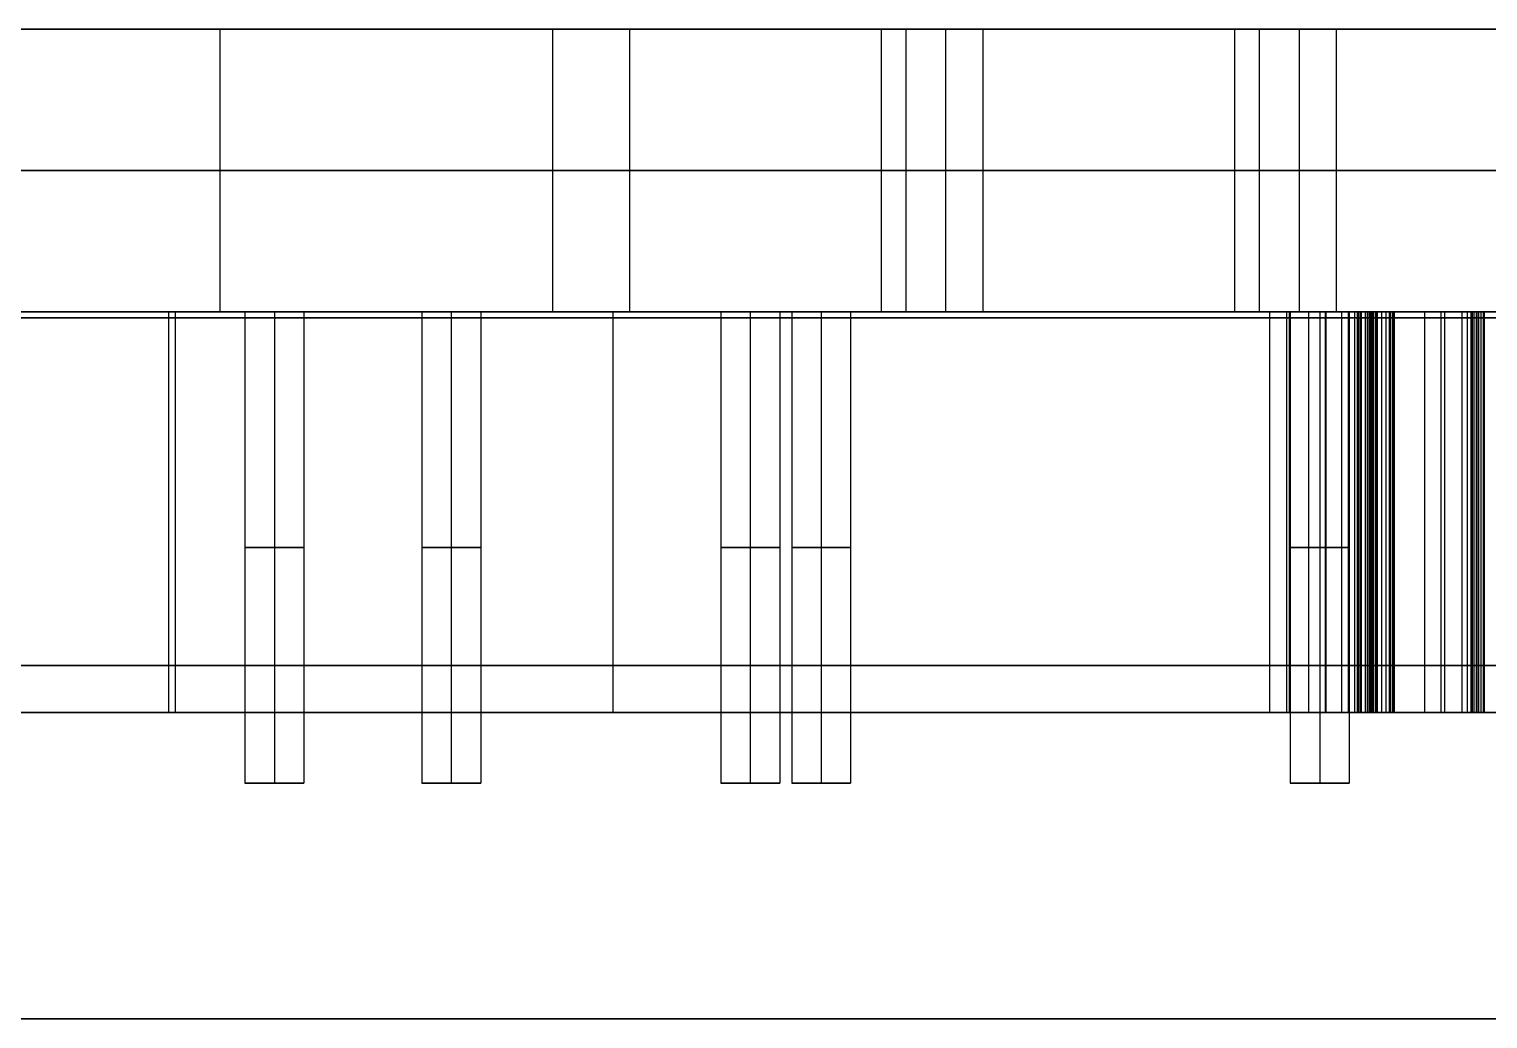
# Model space of a CAD drawing. Header units: millimetres. Extents: x -20 to 2415, y -30 to 12.
# Drawn here: x 2286.9 to 2348.8, y -30 to 12 of the extents above; entities that cross this region are included whole.
import ezdxf

# ---------------------------------------------------------------- set-up
doc = ezdxf.new("R2010")
doc.units = ezdxf.units.MM
doc.header["$MEASUREMENT"] = 0
doc.layers.add('Default', color=18, linetype='Continuous', true_color=0x000000)

msp = doc.modelspace()

# ---------------------------------------------------------------- linework, layer by layer
at = {"layer": 'Default'}
for p, q in [((0, 12, 1750), (2415, 12, 1750)), ((2415, 12, 3500), (1397.68, 12, 3500)), ((2295, 12, 991), (2415, 12, 991)), ((2295, 0, 991), (2295, 12, 991)), ((2309.116, 0, 3207.725), (2309.116, 12, 3207.725)), ((2312.386, 0, 2780.594), (2312.386, 12, 2780.594)), ((2323.065, 0, 2087.073), (2323.065, 12, 2087.073)), ((2324.116, 0, 3222.725), (2324.116, 12, 3222.725)), ((2324.116, 0, 3192.725), (2324.116, 12, 3192.725)), ((2325.804, 0, 1436.2), (2325.804, 12, 1436.2)), ((2327.386, 0, 2795.594), (2327.386, 12, 2795.594)), ((2327.386, 0, 2765.594), (2327.386, 12, 2765.594)), ((2338.065, 0, 2102.073), (2338.065, 12, 2102.073)), ((2338.065, 0, 2072.073), (2338.065, 12, 2072.073)), ((2339.116, 0, 3207.725), (2339.116, 12, 3207.725)), ((2340.804, 0, 1451.2), (2340.804, 12, 1451.2)), ((2340.804, 0, 1421.2), (2340.804, 12, 1421.2)), ((2342.386, 0, 2780.594), (2342.386, 12, 2780.594)), ((1397.68, 6, 3500), (2415, 6, 3500)), ((2415, 6, 991), (2295, 6, 991)), ((2415, 0, 3500), (1858.651, 0, 3500)), ((2115.908, 0, 3320.922), (2334.109, 0, 3189.686)), ((2145.576, 0, 991), (2415, 0, 991)), ((2150.054, 0, 2919.849), (2333.595, 0, 2757.397)), ((2179.598, 0, 3306.314), (2415, 0, 3306.314)), ((2182.917, 0, 2380.034), (2332.727, 0, 2055.292)), ((2199.579, 0, 2914.535), (2415, 0, 2914.535)), ((2220.545, 0, 1687.721), (2333.764, 0, 1403.688)), ((2224.691, 0, 2356.707), (2415, 0, 2356.707)), ((2242.793, 0, 1174.575), (2415, 0, 1174.575)), ((2270.107, 0, 1682.611), (2415, 0, 1682.611)), ((2292.826, -17, 2209.01), (2292.826, 0, 2209.01)), ((2293.102, -17, 1528.865), (2293.102, 0, 1528.865)), ((2296.052, 0, 2551.34), (2296.052, -20, 2551.34)), ((2297.302, 0, 2550.09), (2297.302, -20, 2550.09)), ((2297.302, 0, 2552.59), (2297.302, -20, 2552.59)), ((2298.552, 0, 2551.34), (2298.552, -20, 2551.34)), ((2303.561, 0, 1084.96), (2303.561, -20, 1084.96)), ((2304.811, 0, 1083.71), (2304.811, -20, 1083.71)), ((2304.811, 0, 1086.21), (2304.811, -20, 1086.21)), ((2306.061, 0, 1084.96), (2306.061, -20, 1084.96)), ((2311.68, -17, 1536.27), (2311.68, 0, 1536.27)), ((2316.252, 0, 3005.088), (2316.252, -20, 3005.088)), ((2317.502, 0, 3003.838), (2317.502, -20, 3003.838)), ((2317.502, 0, 3006.338), (2317.502, -20, 3006.338)), ((2318.752, 0, 3005.088), (2318.752, -20, 3005.088)), ((2319.258, 0, 3316.236), (2319.258, -20, 3316.236)), ((2320.508, 0, 3314.986), (2320.508, -20, 3314.986)), ((2320.508, 0, 3317.486), (2320.508, -20, 3317.486)), ((2321.758, 0, 3316.236), (2321.758, -20, 3316.236)), ((2339.542, 0, 2044.028), (2339.542, -17, 2044.028)), ((2340.266, 0, 1393.153), (2340.266, -17, 1393.153)), ((2340.385, -17, 2044.179), (2340.385, 0, 2044.179)), ((2340.418, 0, 1861.289), (2340.418, -20, 1861.289)), ((2341.192, 0, 2044.465), (2341.192, -17, 2044.465)), ((2341.668, 0, 1860.039), (2341.668, -20, 1860.039)), ((2341.668, 0, 1862.539), (2341.668, -20, 1862.539)), ((2341.913, -17, 1393.588), (2341.913, 0, 1393.588)), ((2341.937, -17, 2044.883), (2341.937, 0, 2044.883)), ((2342.595, 0, 2045.427), (2342.595, -17, 2045.427)), ((2342.886, -17, 2045.738), (2342.886, 0, 2045.738)), ((2342.918, 0, 1861.289), (2342.918, -20, 1861.289)), ((2343.152, 0, 2046.071), (2343.152, -17, 2046.071)), ((2343.274, -17, 2046.245), (2343.274, 0, 2046.245)), ((2343.319, 0, 1394.552), (2343.319, -17, 1394.552)), ((2343.387, 0, 2046.425), (2343.387, -17, 2046.425)), ((2343.409, -17, 2046.462), (2343.409, 0, 2046.462)), ((2343.431, 0, 2046.5), (2343.431, -17, 2046.5)), ((2343.611, -17, 1394.862), (2343.611, 0, 1394.862)), ((2343.682, 0, 2051.024), (2343.682, -17, 2051.024)), ((2343.765, -17, 2050.828), (2343.765, 0, 2050.828)), ((2343.799, -17, 2047.274), (2343.799, 0, 2047.274)), ((2343.837, 0, 2050.628), (2343.837, -17, 2050.628)), ((2343.876, 0, 1395.195), (2343.876, -17, 1395.195)), ((2343.954, -17, 2050.218), (2343.954, 0, 2050.218)), ((2344.023, 0, 2048.101), (2344.023, -17, 2048.101)), ((2344.043, 0, 2049.802), (2344.043, -17, 2049.802)), ((2344.07, -17, 2049.624), (2344.07, 0, 2049.624)), ((2344.081, -17, 2048.525), (2344.081, 0, 2048.525)), ((2344.087, 0, 2049.444), (2344.087, -17, 2049.444)), ((2344.089, 0, 2741.184), (2344.089, -17, 2741.184)), ((2344.09, -17, 2049.411), (2344.09, 0, 2049.411)), ((2344.092, 0, 2049.378), (2344.092, -17, 2049.378)), ((2344.104, -17, 2049.165), (2344.104, 0, 2049.165)), ((2344.106, 0, 2048.951), (2344.106, -17, 2048.951)), ((2344.307, -17, 1395.908), (2344.307, 0, 1395.908)), ((2344.475, 0, 1399.985), (2344.475, -17, 1399.985)), ((2344.615, 0, 1396.682), (2344.615, -17, 1396.682)), ((2344.667, -17, 1399.4), (2344.667, 0, 1399.4)), ((2344.761, -17, 1397.306), (2344.761, 0, 1397.306)), ((2344.786, 0, 1398.796), (2344.786, -17, 1398.796)), ((2344.8, -17, 1398.683), (2344.8, 0, 1398.683)), ((2344.811, 0, 1398.57), (2344.811, -17, 1398.57)), ((2344.819, -17, 1398.47), (2344.819, 0, 1398.47)), ((2344.825, 0, 1398.371), (2344.825, -17, 1398.371)), ((2344.827, 0, 1397.944), (2344.827, -17, 1397.944)), ((2344.83, -17, 1398.157), (2344.83, 0, 1398.157)), ((2346.124, -17, 2741.803), (2346.124, 0, 2741.803)), ((2346.814, 0, 3171.851), (2346.814, -17, 3171.851)), ((2346.967, 0, 2749.909), (2346.967, -17, 2749.909)), ((2347.702, 0, 2743.231), (2347.702, -17, 2743.231)), ((2347.935, -17, 2743.587), (2347.935, 0, 2743.587)), ((2348.092, -17, 2748.467), (2348.092, 0, 2748.467)), ((2348.141, 0, 2743.959), (2348.141, -17, 2743.959)), ((2348.231, -17, 2744.152), (2348.231, 0, 2744.152)), ((2348.312, 0, 2744.349), (2348.312, -17, 2744.349)), ((2348.358, -17, 2744.473), (2348.358, 0, 2744.473)), ((2348.402, 0, 2744.598), (2348.402, -17, 2744.598)), ((2348.521, -17, 2745.011), (2348.521, 0, 2745.011)), ((2348.6, 0, 2745.434), (2348.6, -17, 2745.434)), ((2348.623, 0, 2746.717), (2348.623, -17, 2746.717)), ((2348.628, -17, 2746.659), (2348.628, 0, 2746.659)), ((2348.634, 0, 2746.601), (2348.634, -17, 2746.601)), ((2348.642, -17, 2745.861), (2348.642, 0, 2745.861)), ((2348.646, -17, 2746.445), (2348.646, 0, 2746.445)), ((2348.652, 0, 2746.289), (2348.652, -17, 2746.289)), ((0, 0, 1750), (2415, 0, 1750)), ((2415, 0, 3500), (1397.68, 0, 3500)), ((2295, 0, 991), (2415, 0, 991)), ((1858.651, -15, 3500), (2415, -15, 3500)), ((2415, -15, 991), (2145.576, -15, 991)), ((2296.052, -20, 2551.34), (2298.552, -20, 2551.34)), ((2297.302, -20, 2550.09), (2297.302, -20, 2552.59)), ((2303.561, -20, 1084.96), (2306.061, -20, 1084.96)), ((2304.811, -20, 1083.71), (2304.811, -20, 1086.21)), ((2316.252, -20, 3005.088), (2318.752, -20, 3005.088)), ((2317.502, -20, 3003.838), (2317.502, -20, 3006.338)), ((2319.258, -20, 3316.236), (2321.758, -20, 3316.236)), ((2320.508, -20, 3314.986), (2320.508, -20, 3317.486)), ((2340.418, -20, 1861.289), (2342.918, -20, 1861.289)), ((2341.668, -20, 1860.039), (2341.668, -20, 1862.539)), ((2415, -30, 3500), (1838.405, -30, 3500)), ((1868.89, -30, 3306.314), (2415, -30, 3306.314)), ((2415, -30, 3139.671), (1916.115, -30, 3096.025)), ((1918.225, -30, 2914.535), (2415, -30, 2914.535)), ((1926.342, -30, 3114.988), (2415, -30, 3157.74)), ((1944.003, -30, 1174.575), (2415, -30, 1174.575)), ((1986.199, -30, 2356.707), (2415, -30, 2356.707)), ((2415, -30, 2709.243), (2000.838, -30, 2673.008)), ((2008.878, -30, 2691.78), (2415, -30, 2727.311)), ((2063.036, -30, 1682.611), (2415, -30, 1682.611)), ((2415, -30, 1361.546), (2102.785, -30, 1334.231)), ((2110, -30, 991), (2415, -30, 991)), ((2119.369, -30, 1353.75), (2415, -30, 1379.615)), ((2415, -30, 2012.484), (2129.26, -30, 1987.485)), ((2140.292, -30, 2006.519), (2415, -30, 2030.553))]:
    msp.add_line(p, q, dxfattribs=at)
at = {"layer": 'Default', "extrusion": (0, 1, 0)}
for centre, radius in [((-2324.116, 3207.725, 12), 15), ((-2327.386, 2780.594, 12), 15), ((-2338.065, 2087.073, 12), 15), ((-2340.804, 1436.2, 12), 15), ((-2324.116, 3207.725, 6), 15), ((-2327.386, 2780.594, 6), 15), ((-2338.065, 2087.073, 6), 15), ((-2340.804, 1436.2, 6), 15), ((-2304.116, 3207.725), 15), ((-2307.386, 2780.594), 15), ((-2318.065, 2087.073), 15), ((-2320.804, 1436.2), 15), ((-2324.116, 3207.725), 15), ((-2327.386, 2780.594), 15), ((-2338.065, 2087.073), 15), ((-2340.804, 1436.2), 15), ((-2297.302, 2551.34, -10), 1.25), ((-2304.811, 1084.96, -10), 1.25), ((-2317.502, 3005.088, -10), 1.25), ((-2320.508, 3316.236, -10), 1.25), ((-2341.668, 1861.289, -10), 1.25), ((-2297.302, 2551.34, -20), 1.25), ((-2304.811, 1084.96, -20), 1.25), ((-2317.502, 3005.088, -20), 1.25), ((-2320.508, 3316.236, -20), 1.25), ((-2341.668, 1861.289, -20), 1.25)]:
    msp.add_circle(centre, radius, dxfattribs=at)
at = {"layer": 'Default', "extrusion": (-1.63233e-16, -1, 8.88178e-16)}
msp.add_rational_spline([(2135, 12, 955), (2123.5, 12, 955), (2112, 12, 955), (2110, 12, 955), (2110, 12, 957), (2110, 12, 973), (2110, 12, 989), (2110, 12, 991), (2112, 12, 991), (2203.5, 12, 991), (2295, 12, 991)], [1, 1, 1, 0.707106781187, 1, 1, 1, 0.707106781187, 1, 1, 1], degree=2, knots=[-437324.89014, -437324.89014, -437324.89014, -437301.89014, -437301.89014, -437297.89014, -437297.89014, -437265.89014, -437265.89014, -437261.89014, -437261.89014, -437078.89014, -437078.89014, -437078.89014], dxfattribs=at)
at = {"layer": 'Default', "extrusion": (0, 1, 0)}
for points, weights, degree, knots in [([(2295, 6, 991), (2203.5, 6, 991), (2112, 6, 991), (2110, 6, 991), (2110, 6, 989), (2110, 6, 973), (2110, 6, 957), (2110, 6, 955), (2112, 6, 955), (2123.5, 6, 955), (2135, 6, 955)], [1, 1, 1, 0.707106781187, 1, 1, 1, 0.707106781187, 1, 1, 1], 2, [437078.89014, 437078.89014, 437078.89014, 437261.89014, 437261.89014, 437265.89014, 437265.89014, 437297.89014, 437297.89014, 437301.89014, 437301.89014, 437324.89014, 437324.89014, 437324.89014]), ([(2298.552, 0, 2551.34), (2298.552, 0, 2552.59), (2297.302, 0, 2552.59), (2296.052, 0, 2552.59), (2296.052, 0, 2551.34), (2296.052, 0, 2550.09), (2297.302, 0, 2550.09), (2298.552, 0, 2550.09), (2298.552, 0, 2551.34)], [1, 0.707106781187, 1, 0.707106781187, 1, 0.707106781187, 1, 0.707106781187, 1], 2, [0, 0, 0, 1.963122, 1.963122, 3.926244, 3.926244, 5.889366, 5.889366, 7.852488, 7.852488, 7.852488]), ([(2306.061, 0, 1084.96), (2306.061, 0, 1086.21), (2304.811, 0, 1086.21), (2303.561, 0, 1086.21), (2303.561, 0, 1084.96), (2303.561, 0, 1083.71), (2304.811, 0, 1083.71), (2306.061, 0, 1083.71), (2306.061, 0, 1084.96)], [1, 0.707106781187, 1, 0.707106781187, 1, 0.707106781187, 1, 0.707106781187, 1], 2, [0, 0, 0, 1.963122, 1.963122, 3.926244, 3.926244, 5.889366, 5.889366, 7.852488, 7.852488, 7.852488]), ([(2373.462, -17, 3154.106), (2224.422, -17, 3141.067), (2075.382, -17, 3128.027), (1926.342, -17, 3114.988), (1910.329, -17, 3113.587), (1897.667, -17, 3123.49), (1895.167, -17, 3139.369), (1876.246, -17, 3259.579), (1857.326, -17, 3379.79), (1838.405, -17, 3500)], [1, 1, 1, 1, 0.820683621579, 0.820683621579, 1, 1, 1, 1], 3, [-448.827809, -448.827809, -448.827809, -448.827809, 0, 0, 0, 43.549685, 43.549685, 43.549685, 408.620873, 408.620873, 408.620873, 408.620873]), ([(2370.737, -17, 2723.439), (2250.117, -17, 2712.886), (2129.498, -17, 2702.333), (2008.878, -17, 2691.78), (1992.368, -17, 2690.336), (1978.732, -17, 2699.754), (1974.238, -17, 2715.706), (1943.695, -17, 2824.124), (1913.152, -17, 2932.542), (1882.609, -17, 3040.96), (1878.927, -17, 3054.029), (1880.876, -17, 3067.466), (1888.12, -17, 3078.95)], [1, 1, 1, 1, 0.846761761586, 0.846761761586, 1, 1, 1, 1, 0.942423740076, 0.942423740076, 1], 3, [-363.2413, -363.2413, -363.2413, -363.2413, 0, 0, 0, 45.648216, 45.648216, 45.648216, 383.562288, 383.562288, 383.562288, 423.089198, 423.089198, 423.089198, 423.089198])]:
    msp.add_rational_spline(points, weights, degree=degree, knots=knots, dxfattribs=at)
at = {"layer": 'Default'}
for points, degree in [([(2376.774, 0, 3116.251), (2223.802, 0, 3102.867), (2070.83, 0, 3089.484), (1917.858, 0, 3076.101)], 3), ([(1925.529, 0, 3134.993), (2065.957, 0, 3147.279), (2206.386, 0, 3159.565), (2346.814, 0, 3171.851)], 3), ([(2374.049, 0, 2685.583), (2250.226, 0, 2674.75), (2126.404, 0, 2663.917), (2002.581, 0, 2653.084)], 3), ([(2007.547, 0, 2711.74), (2119.728, 0, 2721.555), (2231.909, 0, 2731.369), (2344.089, 0, 2741.184)], 3), ([(2370.226, 0, 1337.552), (2281.66, 0, 1329.804), (2193.094, 0, 1322.055), (2104.528, 0, 1314.307)], 3), ([(2119.622, 0, 1373.849), (2193.17, 0, 1380.284), (2266.718, 0, 1386.718), (2340.266, 0, 1393.153)], 3), ([(2369.502, 0, 1988.427), (2290.002, 0, 1981.472), (2210.502, 0, 1974.517), (2131.003, 0, 1967.561)], 3), ([(2138.549, 0, 2026.443), (2205.547, 0, 2032.304), (2272.544, 0, 2038.166), (2339.542, 0, 2044.028)], 3), ([(2348.955, 0, 3181.117), (2284.301, 0, 3220.003), (2219.646, 0, 3258.889), (2154.992, 0, 3297.775)], 3), ([(2165.3, 0, 3314.914), (2229.955, 0, 3276.028), (2294.609, 0, 3237.142), (2359.263, 0, 3198.256)], 3), ([(2346.967, 0, 2749.909), (2292.847, 0, 2797.811), (2238.726, 0, 2845.712), (2184.606, 0, 2893.614)], 3), ([(2197.861, 0, 2908.591), (2251.982, 0, 2860.689), (2306.102, 0, 2812.787), (2360.223, 0, 2764.885)], 3), ([(2343.682, 0, 2051.024), (2297.683, 0, 2150.737), (2251.684, 0, 2250.449), (2205.685, 0, 2350.162)], 3), ([(2223.845, 0, 2358.54), (2269.833, 0, 2258.853), (2315.82, 0, 2159.167), (2361.807, 0, 2059.481)], 3), ([(2344.475, 0, 1399.985), (2310.226, 0, 1485.905), (2275.978, 0, 1571.824), (2241.729, 0, 1657.744)], 3), ([(2260.307, 0, 1665.15), (2294.556, 0, 1579.23), (2328.805, 0, 1493.31), (2363.053, 0, 1407.391)], 3), ([(2343.387, 0, 2046.425), (2343.402, 0, 2046.45), (2343.416, 0, 2046.475), (2343.431, 0, 2046.5)], 3), ([(2344.092, 0, 2049.378), (2344.091, 0, 2049.4), (2344.089, 0, 2049.422), (2344.087, 0, 2049.444)], 3), ([(2348.634, 0, 2746.601), (2348.63, 0, 2746.639), (2348.627, 0, 2746.678), (2348.623, 0, 2746.717)], 3), ([(2376.774, -0.244, 3116.251), (2147.316, -0.244, 3096.176), (1917.858, -0.244, 3076.101)], 2), ([(1925.529, -0.244, 3134.993), (2136.172, -0.244, 3153.422), (2346.814, -0.244, 3171.851)], 2), ([(2374.049, -0.244, 2685.583), (2188.315, -0.244, 2669.334), (2002.581, -0.244, 2653.084)], 2), ([(2007.547, -0.244, 2711.74), (2175.818, -0.244, 2726.462), (2344.089, -0.244, 2741.184)], 2), ([(2370.226, -0.244, 1337.552), (2237.377, -0.244, 1325.93), (2104.528, -0.244, 1314.307)], 2), ([(2119.622, -0.244, 1373.849), (2229.944, -0.244, 1383.501), (2340.266, -0.244, 1393.153)], 2), ([(2369.502, -0.244, 1988.427), (2250.252, -0.244, 1977.994), (2131.003, -0.244, 1967.561)], 2), ([(2138.549, -0.244, 2026.443), (2239.045, -0.244, 2035.235), (2339.542, -0.244, 2044.028)], 2), ([(2348.955, -0.244, 3181.117), (2251.974, -0.244, 3239.446), (2154.992, -0.244, 3297.775)], 2), ([(2165.3, -0.244, 3314.914), (2262.282, -0.244, 3256.585), (2359.263, -0.244, 3198.256)], 2), ([(2346.967, -0.244, 2749.909), (2265.787, -0.244, 2821.762), (2184.606, -0.244, 2893.614)], 2), ([(2197.861, -0.244, 2908.591), (2279.042, -0.244, 2836.738), (2360.223, -0.244, 2764.885)], 2), ([(2343.682, -0.244, 2051.024), (2274.683, -0.244, 2200.593), (2205.685, -0.244, 2350.162)], 2), ([(2223.845, -0.244, 2358.54), (2292.826, -0.244, 2209.01), (2361.807, -0.244, 2059.481)], 2), ([(2344.475, -0.244, 1399.985), (2293.102, -0.244, 1528.865), (2241.729, -0.244, 1657.744)], 2), ([(2260.307, -0.244, 1665.15), (2311.68, -0.244, 1536.27), (2363.053, -0.244, 1407.391)], 2), ([(2343.387, -0.244, 2046.425), (2343.409, -0.244, 2046.462), (2343.431, -0.244, 2046.5)], 2), ([(2344.092, -0.244, 2049.378), (2344.09, -0.244, 2049.411), (2344.087, -0.244, 2049.444)], 2), ([(2348.634, -0.244, 2746.601), (2348.628, -0.244, 2746.659), (2348.623, -0.244, 2746.717)], 2), ([(1917.858, -17, 3076.101), (2147.316, -17, 3096.176), (2376.774, -17, 3116.251)], 2), ([(1925.529, -17, 3134.993), (2136.172, -17, 3153.422), (2346.814, -17, 3171.851)], 2), ([(2002.581, -17, 2653.084), (2188.315, -17, 2669.334), (2374.049, -17, 2685.583)], 2), ([(2344.089, -17, 2741.184), (2175.818, -17, 2726.462), (2007.547, -17, 2711.74)], 2), ([(2370.226, -17, 1337.552), (2237.377, -17, 1325.93), (2104.528, -17, 1314.307)], 2), ([(2340.266, -17, 1393.153), (2229.944, -17, 1383.501), (2119.622, -17, 1373.849)], 2), ([(2131.003, -17, 1967.561), (2250.252, -17, 1977.994), (2369.502, -17, 1988.427)], 2), ([(2339.542, -17, 2044.028), (2239.045, -17, 2035.235), (2138.549, -17, 2026.443)], 2), ([(2366.19, -17, 2026.283), (2290.891, -17, 2019.695), (2215.591, -17, 2013.107), (2140.292, -17, 2006.519)], 3), ([(2145.576, -17, 991), (2235.384, -17, 991), (2325.192, -17, 991), (2415, -17, 991)], 3), ([(2348.955, -17, 3181.117), (2251.974, -17, 3239.446), (2154.992, -17, 3297.775)], 2), ([(2165.3, -17, 3314.914), (2262.282, -17, 3256.585), (2359.263, -17, 3198.256)], 2), ([(2184.606, -17, 2893.614), (2265.787, -17, 2821.762), (2346.967, -17, 2749.909)], 2), ([(2360.223, -17, 2764.885), (2279.042, -17, 2836.738), (2197.861, -17, 2908.591)], 2), ([(2205.685, -17, 2350.162), (2274.683, -17, 2200.593), (2343.682, -17, 2051.024)], 2), ([(2361.807, -17, 2059.481), (2292.826, -17, 2209.01), (2223.845, -17, 2358.54)], 2), ([(2241.729, -17, 1657.744), (2293.102, -17, 1528.865), (2344.475, -17, 1399.985)], 2), ([(2363.053, -17, 1407.391), (2311.68, -17, 1536.27), (2260.307, -17, 1665.15)], 2), ([(2343.431, -17, 2046.5), (2343.409, -17, 2046.462), (2343.387, -17, 2046.425)], 2), ([(2344.087, -17, 2049.444), (2344.09, -17, 2049.411), (2344.092, -17, 2049.378)], 2), ([(2348.623, -17, 2746.717), (2348.628, -17, 2746.659), (2348.634, -17, 2746.601)], 2)]:
    msp.add_open_spline(points, degree=degree, dxfattribs=at)
at = {"layer": 'Default', "extrusion": (0, 1, 4.97533e-17)}
msp.add_rational_spline([(2318.752, 0, 3005.088), (2318.752, 0, 3006.338), (2317.502, 0, 3006.338), (2316.252, 0, 3006.338), (2316.252, 0, 3005.088), (2316.252, 0, 3003.838), (2317.502, 0, 3003.838), (2318.752, 0, 3003.838), (2318.752, 0, 3005.088)], [1, 0.707106781187, 1, 0.707106781187, 1, 0.707106781187, 1, 0.707106781187, 1], degree=2, knots=[0, 0, 0, 1.963122, 1.963122, 3.926244, 3.926244, 5.889366, 5.889366, 7.852488, 7.852488, 7.852488], dxfattribs=at)
at = {"layer": 'Default', "extrusion": (0, -1, 0)}
msp.add_rational_spline([(2321.758, 0, 3316.236), (2321.758, 0, 3317.486), (2320.508, 0, 3317.486), (2319.258, 0, 3317.486), (2319.258, 0, 3316.236), (2319.258, 0, 3314.986), (2320.508, 0, 3314.986), (2321.758, 0, 3314.986), (2321.758, 0, 3316.236)], [1, 0.707106781187, 1, 0.707106781187, 1, 0.707106781187, 1, 0.707106781187, 1], degree=2, knots=[0, 0, 0, 1.963122, 1.963122, 3.926244, 3.926244, 5.889366, 5.889366, 7.852488, 7.852488, 7.852488], dxfattribs=at)
at = {"layer": 'Default', "extrusion": (-3.38357e-17, 1, 1.27794e-16)}
msp.add_rational_spline([(2339.542, 0, 2044.028), (2340.403, 0, 2044.11), (2341.192, 0, 2044.465)], [1, 0.986761516316, 1], degree=2, dxfattribs=at)
at = {"layer": 'Default', "extrusion": (8.38652e-18, 1, -1.83006e-17)}
msp.add_rational_spline([(2340.266, 0, 1393.153), (2342.042, 0, 1393.308), (2343.319, 0, 1394.552)], [1, 0.94192535106, 1], degree=2, dxfattribs=at)
at = {"layer": 'Default', "extrusion": (0, 1, -4.97533e-17)}
msp.add_rational_spline([(2342.918, 0, 1861.289), (2342.918, 0, 1862.539), (2341.668, 0, 1862.539), (2340.418, 0, 1862.539), (2340.418, 0, 1861.289), (2340.418, 0, 1860.039), (2341.668, 0, 1860.039), (2342.918, 0, 1860.039), (2342.918, 0, 1861.289)], [1, 0.707106781187, 1, 0.707106781187, 1, 0.707106781187, 1, 0.707106781187, 1], degree=2, knots=[0, 0, 0, 1.963122, 1.963122, 3.926244, 3.926244, 5.889366, 5.889366, 7.852488, 7.852488, 7.852488], dxfattribs=at)
at = {"layer": 'Default', "extrusion": (-9.54389e-17, 1, 1.39109e-16)}
msp.add_rational_spline([(2341.192, 0, 2044.465), (2341.981, 0, 2044.818), (2342.595, 0, 2045.427)], [1, 0.983916793587, 1], degree=2, dxfattribs=at)
at = {"layer": 'Default', "extrusion": (-7.51988e-16, 1, 6.50713e-16)}
msp.add_rational_spline([(2342.595, 0, 2045.427), (2342.898, 0, 2045.727), (2343.152, 0, 2046.071)], [1, 0.997070410319, 1], degree=2, dxfattribs=at)
at = {"layer": 'Default', "extrusion": (-2.40747e-15, 1, 1.59642e-15)}
msp.add_rational_spline([(2343.152, 0, 2046.071), (2343.279, 0, 2046.242), (2343.387, 0, 2046.425)], [1, 0.998688478288, 1], degree=2, dxfattribs=at)
at = {"layer": 'Default', "extrusion": (-6.42722e-16, 1, 5.56286e-16)}
msp.add_rational_spline([(2343.319, 0, 1394.552), (2343.625, 0, 1394.85), (2343.876, 0, 1395.195)], [1, 0.996374486249, 1], degree=2, dxfattribs=at)
at = {"layer": 'Default', "extrusion": (-9.05872e-17, 1, 3.34872e-17)}
msp.add_rational_spline([(2343.431, 0, 2046.5), (2343.871, 0, 2047.247), (2344.023, 0, 2048.101)], [1, 0.984161752088, 1], degree=2, dxfattribs=at)
at = {"layer": 'Default', "extrusion": (-2.22405e-15, 1, -8.68621e-16)}
msp.add_rational_spline([(2343.837, 0, 2050.628), (2343.771, 0, 2050.831), (2343.682, 0, 2051.024)], [1, 0.998207460738, 1], degree=2, dxfattribs=at)
at = {"layer": 'Default', "extrusion": (-1.10919e-15, 1, -2.76798e-16)}
msp.add_rational_spline([(2344.043, 0, 2049.802), (2343.968, 0, 2050.222), (2343.837, 0, 2050.628)], [1, 0.997695629081, 1], degree=2, dxfattribs=at)
at = {"layer": 'Default', "extrusion": (1.51785e-16, 1, -7.54758e-17)}
msp.add_rational_spline([(2343.876, 0, 1395.195), (2344.37, 0, 1395.876), (2344.615, 0, 1396.682)], [1, 0.986120116887, 1], degree=2, dxfattribs=at)
at = {"layer": 'Default', "extrusion": (-8.46473e-16, 1, 8.23531e-17)}
msp.add_rational_spline([(2344.023, 0, 2048.101), (2344.098, 0, 2048.523), (2344.106, 0, 2048.951)], [1, 0.99688986754, 1], degree=2, dxfattribs=at)
at = {"layer": 'Default', "extrusion": (-2.99378e-15, 1, -3.70999e-16)}
msp.add_rational_spline([(2344.087, 0, 2049.444), (2344.075, 0, 2049.624), (2344.043, 0, 2049.802)], [1, 0.998576686562, 1], degree=2, dxfattribs=at)
at = {"layer": 'Default', "extrusion": (1.15096e-16, 1, -2.03149e-16)}
msp.add_rational_spline([(2344.089, 0, 2741.184), (2346.377, 0, 2741.357), (2347.702, 0, 2743.231)], [1, 0.904821912694, 1], degree=2, dxfattribs=at)
at = {"layer": 'Default', "extrusion": (-3.29071e-15, 1, -1.02928e-16)}
msp.add_rational_spline([(2344.106, 0, 2048.951), (2344.11, 0, 2049.165), (2344.092, 0, 2049.378)], [1, 0.998781862271, 1], degree=2, dxfattribs=at)
at = {"layer": 'Default', "extrusion": (-6.92308e-16, 1, -1.81236e-16)}
msp.add_rational_spline([(2344.786, 0, 1398.796), (2344.704, 0, 1399.41), (2344.475, 0, 1399.985)], [1, 0.9924118069, 1], degree=2, dxfattribs=at)
at = {"layer": 'Default', "extrusion": (7.66415e-17, 1, -1.28666e-17)}
msp.add_rational_spline([(2344.615, 0, 1396.682), (2344.802, 0, 1397.299), (2344.827, 0, 1397.944)], [1, 0.99177908564, 1], degree=2, dxfattribs=at)
at = {"layer": 'Default', "extrusion": (-1.74843e-14, 1, -1.93122e-15)}
msp.add_open_spline([(2344.811, 0, 1398.57), (2344.805, 0, 1398.645), (2344.796, 0, 1398.721), (2344.786, 0, 1398.796)], degree=3, dxfattribs=at)
at = {"layer": 'Default', "extrusion": (-2.29448e-14, 1, -1.54793e-15)}
msp.add_open_spline([(2344.825, 0, 1398.371), (2344.821, 0, 1398.437), (2344.817, 0, 1398.504), (2344.811, 0, 1398.57)], degree=3, dxfattribs=at)
at = {"layer": 'Default', "extrusion": (-4.99207e-15, 1, -2.36076e-17)}
msp.add_open_spline([(2344.827, 0, 1397.944), (2344.832, 0, 1398.086), (2344.831, 0, 1398.229), (2344.825, 0, 1398.371)], degree=3, dxfattribs=at)
at = {"layer": 'Default', "extrusion": (2.3058e-17, 1, -3.07482e-17)}
msp.add_rational_spline([(2346.814, 0, 3171.851), (2349.879, 0, 3172.164), (2351.038, 0, 3175.018)], [1, 0.856922426707, 1], degree=2, dxfattribs=at)
at = {"layer": 'Default', "extrusion": (1.532e-17, 1, 7.94515e-18)}
msp.add_rational_spline([(2348.623, 0, 2746.717), (2348.41, 0, 2748.632), (2346.967, 0, 2749.909)], [1, 0.93310235773, 1], degree=2, dxfattribs=at)
at = {"layer": 'Default', "extrusion": (-8.7133e-16, 1, 5.24627e-16)}
msp.add_rational_spline([(2347.702, 0, 2743.231), (2347.948, 0, 2743.579), (2348.141, 0, 2743.959)], [1, 0.997297700247, 1], degree=2, dxfattribs=at)
at = {"layer": 'Default', "extrusion": (-2.43098e-15, 1, 1.06895e-15)}
msp.add_rational_spline([(2348.141, 0, 2743.959), (2348.237, 0, 2744.149), (2348.312, 0, 2744.349)], [1, 0.998533775996, 1], degree=2, dxfattribs=at)
at = {"layer": 'Default', "extrusion": (-2.16223e-14, 1, 7.77501e-15)}
msp.add_open_spline([(2348.312, 0, 2744.349), (2348.343, 0, 2744.431), (2348.373, 0, 2744.515), (2348.402, 0, 2744.598)], degree=3, dxfattribs=at)
at = {"layer": 'Default', "extrusion": (-3.09585e-16, 1, 7.33568e-17)}
msp.add_rational_spline([(2348.402, 0, 2744.598), (2348.541, 0, 2745.006), (2348.6, 0, 2745.434)], [1, 0.995240884563, 1], degree=2, dxfattribs=at)
at = {"layer": 'Default', "extrusion": (-1.33325e-15, 1, 8.12929e-17)}
msp.add_rational_spline([(2348.6, 0, 2745.434), (2348.657, 0, 2745.86), (2348.652, 0, 2746.289)], [1, 0.997251196488, 1], degree=2, dxfattribs=at)
at = {"layer": 'Default', "extrusion": (-6.81263e-15, 1, -3.82502e-16)}
msp.add_open_spline([(2348.652, 0, 2746.289), (2348.65, 0, 2746.393), (2348.645, 0, 2746.497), (2348.634, 0, 2746.601)], degree=3, dxfattribs=at)
at = {"layer": 'Default', "extrusion": (-1.64648e-16, -1, 8.95876e-16)}
msp.add_rational_spline([(2135, 0, 955), (2123.5, 0, 955), (2112, 0, 955), (2110, 0, 955), (2110, 0, 957), (2110, 0, 973), (2110, 0, 989), (2110, 0, 991), (2112, 0, 991), (2203.5, 0, 991), (2295, 0, 991)], [1, 1, 1, 0.707106781187, 1, 1, 1, 0.707106781187, 1, 1, 1], degree=2, knots=[-437324.89014, -437324.89014, -437324.89014, -437301.89014, -437301.89014, -437297.89014, -437297.89014, -437265.89014, -437265.89014, -437261.89014, -437261.89014, -437078.89014, -437078.89014, -437078.89014], dxfattribs=at)
at = {"layer": 'Default', "extrusion": (7.79801e-15, 1, -2.94522e-14)}
msp.add_rational_spline([(2339.542, -0.244, 2044.028), (2340.403, -0.244, 2044.11), (2341.192, -0.244, 2044.465)], [1, 0.986761516316, 1], degree=2, dxfattribs=at)
at = {"layer": 'Default', "extrusion": (-1.39085e-15, 1, 3.03503e-15)}
msp.add_rational_spline([(2340.266, -0.244, 1393.153), (2342.042, -0.244, 1393.308), (2343.319, -0.244, 1394.552)], [1, 0.94192535106, 1], degree=2, dxfattribs=at)
at = {"layer": 'Default', "extrusion": (1.42376e-15, 1, -2.07523e-15)}
msp.add_rational_spline([(2341.192, -0.244, 2044.465), (2341.981, -0.244, 2044.818), (2342.595, -0.244, 2045.427)], [1, 0.983916793587, 1], degree=2, dxfattribs=at)
at = {"layer": 'Default', "extrusion": (-5.78518e-14, 1, 5.00605e-14)}
msp.add_rational_spline([(2342.595, -0.244, 2045.427), (2342.898, -0.244, 2045.727), (2343.152, -0.244, 2046.071)], [1, 0.997070410319, 1], degree=2, dxfattribs=at)
at = {"layer": 'Default', "extrusion": (-2.94848e-13, 1, 1.95517e-13)}
msp.add_rational_spline([(2343.152, -0.244, 2046.071), (2343.279, -0.244, 2046.242), (2343.387, -0.244, 2046.425)], [1, 0.998688478288, 1], degree=2, dxfattribs=at)
at = {"layer": 'Default', "extrusion": (1.84814e-14, 1, -1.5996e-14)}
msp.add_rational_spline([(2343.319, -0.244, 1394.552), (2343.625, -0.244, 1394.85), (2343.876, -0.244, 1395.195)], [1, 0.996374486249, 1], degree=2, dxfattribs=at)
at = {"layer": 'Default', "extrusion": (1.0159e-15, 1, -3.75546e-16)}
msp.add_rational_spline([(2343.431, -0.244, 2046.5), (2343.871, -0.244, 2047.247), (2344.023, -0.244, 2048.101)], [1, 0.984161752088, 1], degree=2, dxfattribs=at)
at = {"layer": 'Default', "extrusion": (4.05435e-14, 1, 1.58346e-14)}
msp.add_rational_spline([(2343.837, -0.244, 2050.628), (2343.771, -0.244, 2050.831), (2343.682, -0.244, 2051.024)], [1, 0.998207460738, 1], degree=2, dxfattribs=at)
at = {"layer": 'Default', "extrusion": (-8.28029e-14, 1, -2.06635e-14)}
msp.add_rational_spline([(2344.043, -0.244, 2049.802), (2343.968, -0.244, 2050.222), (2343.837, -0.244, 2050.628)], [1, 0.997695629081, 1], degree=2, dxfattribs=at)
at = {"layer": 'Default', "extrusion": (8.71436e-15, 1, -4.33326e-15)}
msp.add_rational_spline([(2343.876, -0.244, 1395.195), (2344.37, -0.244, 1395.876), (2344.615, -0.244, 1396.682)], [1, 0.986120116887, 1], degree=2, dxfattribs=at)
at = {"layer": 'Default', "extrusion": (-5.64443e-14, 1, 5.49145e-15)}
msp.add_rational_spline([(2344.023, -0.244, 2048.101), (2344.098, -0.244, 2048.523), (2344.106, -0.244, 2048.951)], [1, 0.99688986754, 1], degree=2, dxfattribs=at)
at = {"layer": 'Default', "extrusion": (-7.15834e-14, 1, -8.87086e-15)}
msp.add_rational_spline([(2344.087, -0.244, 2049.444), (2344.075, -0.244, 2049.624), (2344.043, -0.244, 2049.802)], [1, 0.998576686562, 1], degree=2, dxfattribs=at)
at = {"layer": 'Default', "extrusion": (4.76133e-16, 1, -8.40395e-16)}
msp.add_rational_spline([(2344.089, -0.244, 2741.184), (2346.377, -0.244, 2741.357), (2347.702, -0.244, 2743.231)], [1, 0.904821912694, 1], degree=2, dxfattribs=at)
at = {"layer": 'Default', "extrusion": (-2.57761e-13, 1, -8.06237e-15)}
msp.add_rational_spline([(2344.106, -0.244, 2048.951), (2344.11, -0.244, 2049.165), (2344.092, -0.244, 2049.378)], [1, 0.998781862271, 1], degree=2, dxfattribs=at)
at = {"layer": 'Default', "extrusion": (-2.96101e-14, 1, -7.7515e-15)}
msp.add_rational_spline([(2344.786, -0.244, 1398.796), (2344.704, -0.244, 1399.41), (2344.475, -0.244, 1399.985)], [1, 0.9924118069, 1], degree=2, dxfattribs=at)
at = {"layer": 'Default', "extrusion": (-6.96126e-15, 1, 1.16866e-15)}
msp.add_rational_spline([(2344.615, -0.244, 1396.682), (2344.802, -0.244, 1397.299), (2344.827, -0.244, 1397.944)], [1, 0.99177908564, 1], degree=2, dxfattribs=at)
at = {"layer": 'Default', "extrusion": (-1.22525e-12, 1, -1.35334e-13)}
msp.add_rational_spline([(2344.811, -0.244, 1398.57), (2344.801, -0.244, 1398.683), (2344.786, -0.244, 1398.796)], [1, 0.999740995287, 1], degree=2, dxfattribs=at)
at = {"layer": 'Default', "extrusion": (-7.13115e-13, 1, -4.81089e-14)}
msp.add_rational_spline([(2344.825, -0.244, 1398.371), (2344.82, -0.244, 1398.47), (2344.811, -0.244, 1398.57)], [1, 0.99980225126, 1], degree=2, dxfattribs=at)
at = {"layer": 'Default', "extrusion": (6.08001e-15, 1, 2.87525e-17)}
msp.add_rational_spline([(2344.827, -0.244, 1397.944), (2344.835, -0.244, 1398.158), (2344.825, -0.244, 1398.371)], [1, 0.999086590861, 1], degree=2, dxfattribs=at)
at = {"layer": 'Default', "extrusion": (2.20237e-16, 1, -2.93689e-16)}
msp.add_rational_spline([(2346.814, -0.244, 3171.851), (2349.879, -0.244, 3172.164), (2351.038, -0.244, 3175.018)], [1, 0.856922426707, 1], degree=2, dxfattribs=at)
at = {"layer": 'Default', "extrusion": (7.82245e-16, 1, 4.05682e-16)}
msp.add_rational_spline([(2348.623, -0.244, 2746.717), (2348.41, -0.244, 2748.632), (2346.967, -0.244, 2749.909)], [1, 0.93310235773, 1], degree=2, dxfattribs=at)
at = {"layer": 'Default', "extrusion": (7.58924e-15, 1, -4.56948e-15)}
msp.add_rational_spline([(2347.702, -0.244, 2743.231), (2347.948, -0.244, 2743.579), (2348.141, -0.244, 2743.959)], [1, 0.997297700247, 1], degree=2, dxfattribs=at)
at = {"layer": 'Default', "extrusion": (-1.32297e-14, 1, 5.81732e-15)}
msp.add_rational_spline([(2348.141, -0.244, 2743.959), (2348.237, -0.244, 2744.149), (2348.312, -0.244, 2744.349)], [1, 0.998533775996, 1], degree=2, dxfattribs=at)
at = {"layer": 'Default', "extrusion": (-8.56559e-13, 1, 3.08004e-13)}
msp.add_rational_spline([(2348.312, -0.244, 2744.349), (2348.359, -0.244, 2744.473), (2348.402, -0.244, 2744.598)], [1, 0.999888618859, 1], degree=2, dxfattribs=at)
at = {"layer": 'Default', "extrusion": (5.26877e-14, 1, -1.24845e-14)}
msp.add_rational_spline([(2348.402, -0.244, 2744.598), (2348.541, -0.244, 2745.006), (2348.6, -0.244, 2745.434)], [1, 0.995240884563, 1], degree=2, dxfattribs=at)
at = {"layer": 'Default', "extrusion": (-6.96209e-15, 1, 4.24502e-16)}
msp.add_rational_spline([(2348.6, -0.244, 2745.434), (2348.657, -0.244, 2745.86), (2348.652, -0.244, 2746.289)], [1, 0.997251196488, 1], degree=2, dxfattribs=at)
at = {"layer": 'Default', "extrusion": (3.36041e-13, 1, 1.88674e-14)}
msp.add_rational_spline([(2348.652, -0.244, 2746.289), (2348.65, -0.244, 2746.445), (2348.634, -0.244, 2746.601)], [1, 0.999083268032, 1], degree=2, dxfattribs=at)
at = {"layer": 'Default', "extrusion": (0, 1, 0)}
msp.add_open_spline([(2415, -17, 3500), (2229.55, -17, 3500), (2044.101, -17, 3500), (1858.651, -17, 3500)], degree=3, dxfattribs=at)
at = {"layer": 'Default', "extrusion": (-2.95374e-17, -1, 2.51327e-16)}
msp.add_rational_spline([(1888.12, -17, 3078.95), (1894.386, -17, 3088.885), (1904.414, -17, 3095.001), (1916.115, -17, 3096.025), (2069.087, -17, 3109.408), (2222.059, -17, 3122.791), (2375.031, -17, 3136.174)], [1, 0.930581031189, 0.930581031189, 1, 1, 1, 1], degree=3, knots=[-33.971303, -33.971303, -33.971303, -33.971303, 0, 0, 0, 460.668936, 460.668936, 460.668936, 460.668936], dxfattribs=at)
at = {"layer": 'Default', "extrusion": (-1.52877e-17, -1, 3.50809e-19)}
msp.add_rational_spline([(2140.292, -17, 2006.519), (2123.843, -17, 2005.08), (2109.928, -17, 2013.97), (2104.321, -17, 2029.501), (2038.46, -17, 2211.939), (1972.6, -17, 2394.377), (1906.739, -17, 2576.815), (1901.23, -17, 2592.076), (1905.282, -17, 2607.788), (1917.486, -17, 2618.48), (1931.546, -17, 2630.799), (1945.606, -17, 2643.117), (1959.665, -17, 2655.436), (1971.272, -17, 2665.606), (1985.465, -17, 2671.663), (2000.838, -17, 2673.008), (2124.661, -17, 2683.841), (2248.483, -17, 2694.674), (2372.306, -17, 2705.507)], [1, 0.861702845572, 0.861702845572, 1, 1, 1, 1, 0.883980938456, 0.883980938456, 1, 1, 1, 1, 0.966967248133, 0.966967248133, 1, 1, 1, 1], degree=3, knots=[-45.902143, -45.902143, -45.902143, -45.902143, 0, 0, 0, 581.885293, 581.885293, 581.885293, 627.593686, 627.593686, 627.593686, 683.67224, 683.67224, 683.67224, 729.18866, 729.18866, 729.18866, 1102.075237, 1102.075237, 1102.075237, 1102.075237], dxfattribs=at)
at = {"layer": 'Default', "extrusion": (1.18125e-17, 1, -8.25508e-18)}
msp.add_rational_spline([(2110, -17, 987.603), (2057.514, -17, 1041.161), (2005.028, -17, 1094.718), (1952.542, -17, 1148.275), (1941.551, -17, 1159.49), (1940.303, -17, 1175.144), (1949.377, -17, 1187.959), (1973.843, -17, 1222.509), (1998.308, -17, 1257.059), (2022.773, -17, 1291.609), (2032.218, -17, 1304.947), (2044.805, -17, 1315.374), (2059.669, -17, 1322.171), (2060.837, -17, 1322.705), (2062.004, -17, 1323.239), (2063.172, -17, 1323.773), (2075.713, -17, 1329.509), (2089.047, -17, 1333.029), (2102.785, -17, 1334.231), (2191.351, -17, 1341.979), (2279.917, -17, 1349.728), (2368.483, -17, 1357.476)], [1, 1, 1, 1, 0.845060168826, 0.845060168826, 1, 1, 1, 1, 0.977100802418, 0.977100802418, 1, 1, 1, 1, 0.990295784665, 0.990295784665, 1, 1, 1, 1], degree=3, knots=[-224.963138, -224.963138, -224.963138, -224.963138, 0, 0, 0, 43.208534, 43.208534, 43.208534, 170.213048, 170.213048, 170.213048, 218.673364, 218.673364, 218.673364, 222.525293, 222.525293, 222.525293, 263.691137, 263.691137, 263.691137, 530.403517, 530.403517, 530.403517, 530.403517], dxfattribs=at)
at = {"layer": 'Default', "extrusion": (1.18733e-17, -1, -5.26061e-18)}
msp.add_rational_spline([(2089.031, -17, 1379.253), (2073.328, -17, 1562.505), (2057.625, -17, 1745.757), (2041.923, -17, 1929.01), (2040.54, -17, 1945.15), (2048.735, -17, 1959.124), (2063.497, -17, 1965.797), (2071.346, -17, 1969.345), (2079.196, -17, 1972.893), (2087.046, -17, 1976.441), (2100.426, -17, 1982.489), (2114.632, -17, 1986.205), (2129.26, -17, 1987.485), (2208.759, -17, 1994.44), (2288.259, -17, 2001.396), (2367.759, -17, 2008.351)], [1, 1, 1, 1, 0.877509559154, 0.877509559154, 1, 1, 1, 1, 0.990544500264, 0.990544500264, 1, 1, 1, 1], degree=3, knots=[-551.770775, -551.770775, -551.770775, -551.770775, 0, 0, 0, 45.462051, 45.462051, 45.462051, 71.304915, 71.304915, 71.304915, 115.141181, 115.141181, 115.141181, 354.551384, 354.551384, 354.551384, 354.551384], dxfattribs=at)
at = {"layer": 'Default', "extrusion": (1.90239e-18, 1, 1.3747e-16)}
msp.add_rational_spline([(2366.914, -17, 1375.408), (2284.399, -17, 1368.189), (2201.884, -17, 1360.97), (2119.369, -17, 1353.75), (2111.863, -17, 1353.094), (2104.679, -17, 1355.363), (2098.911, -17, 1360.211), (2093.144, -17, 1365.059), (2089.674, -17, 1371.747), (2089.031, -17, 1379.253)], [1, 1, 1, 1, 0.949139043217, 0.949139043217, 1, 0.949139043217, 0.949139043217, 1], degree=3, knots=[-248.490693, -248.490693, -248.490693, -248.490693, 0, 0, 0, 22.01234, 22.01234, 22.01234, 44.02468, 44.02468, 44.02468, 44.02468], dxfattribs=at)
at = {"layer": 'Default', "extrusion": (6.48147e-15, 1, -2.44797e-14)}
msp.add_rational_spline([(2341.192, -17, 2044.465), (2340.403, -17, 2044.11), (2339.542, -17, 2044.028)], [1, 0.986761516316, 1], degree=2, dxfattribs=at)
at = {"layer": 'Default', "extrusion": (-2.47262e-15, 1, 5.39561e-15)}
msp.add_rational_spline([(2343.319, -17, 1394.552), (2342.042, -17, 1393.308), (2340.266, -17, 1393.153)], [1, 0.94192535106, 1], degree=2, dxfattribs=at)
at = {"layer": 'Default', "extrusion": (0, 1, 0)}
for points, weights in [([(2342.595, -17, 2045.427), (2341.981, -17, 2044.818), (2341.192, -17, 2044.465)], [1, 0.983916793587, 1]), ([(2343.152, -17, 2046.071), (2342.898, -17, 2045.727), (2342.595, -17, 2045.427)], [1, 0.997070410319, 1]), ([(2343.387, -17, 2046.425), (2343.279, -17, 2046.242), (2343.152, -17, 2046.071)], [1, 0.998688478288, 1]), ([(2343.876, -17, 1395.195), (2343.625, -17, 1394.85), (2343.319, -17, 1394.552)], [1, 0.996374486249, 1]), ([(2344.106, -17, 2048.951), (2344.098, -17, 2048.523), (2344.023, -17, 2048.101)], [1, 0.99688986754, 1]), ([(2344.043, -17, 2049.802), (2344.075, -17, 2049.624), (2344.087, -17, 2049.444)], [1, 0.998576686562, 1]), ([(2344.475, -17, 1399.985), (2344.704, -17, 1399.41), (2344.786, -17, 1398.796)], [1, 0.9924118069, 1]), ([(2344.827, -17, 1397.944), (2344.802, -17, 1397.299), (2344.615, -17, 1396.682)], [1, 0.99177908564, 1]), ([(2344.786, -17, 1398.796), (2344.801, -17, 1398.683), (2344.811, -17, 1398.57)], [1, 0.999740995287, 1]), ([(2344.811, -17, 1398.57), (2344.82, -17, 1398.47), (2344.825, -17, 1398.371)], [1, 0.99980225126, 1]), ([(2344.825, -17, 1398.371), (2344.835, -17, 1398.158), (2344.827, -17, 1397.944)], [1, 0.999086590861, 1]), ([(2346.814, -17, 3171.851), (2349.879, -17, 3172.164), (2351.038, -17, 3175.018)], [1, 0.856922426707, 1]), ([(2346.967, -17, 2749.909), (2348.41, -17, 2748.632), (2348.623, -17, 2746.717)], [1, 0.93310235773, 1]), ([(2348.141, -17, 2743.959), (2347.948, -17, 2743.579), (2347.702, -17, 2743.231)], [1, 0.997297700247, 1]), ([(2348.312, -17, 2744.349), (2348.237, -17, 2744.149), (2348.141, -17, 2743.959)], [1, 0.998533775996, 1]), ([(2348.402, -17, 2744.598), (2348.359, -17, 2744.473), (2348.312, -17, 2744.349)], [1, 0.999888618859, 1]), ([(2348.652, -17, 2746.289), (2348.657, -17, 2745.86), (2348.6, -17, 2745.434)], [1, 0.997251196488, 1]), ([(2348.634, -17, 2746.601), (2348.65, -17, 2746.445), (2348.652, -17, 2746.289)], [1, 0.999083268032, 1])]:
    msp.add_rational_spline(points, weights, degree=2, dxfattribs=at)
at = {"layer": 'Default', "extrusion": (-2.16725e-14, 1, 8.01165e-15)}
msp.add_rational_spline([(2344.023, -17, 2048.101), (2343.871, -17, 2047.247), (2343.431, -17, 2046.5)], [1, 0.984161752088, 1], degree=2, dxfattribs=at)
at = {"layer": 'Default', "extrusion": (2.59478e-13, 1, 1.01341e-13)}
msp.add_rational_spline([(2343.682, -17, 2051.024), (2343.771, -17, 2050.831), (2343.837, -17, 2050.628)], [1, 0.998207460738, 1], degree=2, dxfattribs=at)
at = {"layer": 'Default', "extrusion": (-1.19087e-13, 1, -2.97183e-14)}
msp.add_rational_spline([(2343.837, -17, 2050.628), (2343.968, -17, 2050.222), (2344.043, -17, 2049.802)], [1, 0.997695629081, 1], degree=2, dxfattribs=at)
at = {"layer": 'Default', "extrusion": (2.2764e-14, 1, -1.13195e-14)}
msp.add_rational_spline([(2344.615, -17, 1396.682), (2344.37, -17, 1395.876), (2343.876, -17, 1395.195)], [1, 0.986120116887, 1], degree=2, dxfattribs=at)
at = {"layer": 'Default', "extrusion": (1.7925e-15, 1, -3.16384e-15)}
msp.add_rational_spline([(2347.702, -17, 2743.231), (2346.377, -17, 2741.357), (2344.089, -17, 2741.184)], [1, 0.904821912694, 1], degree=2, dxfattribs=at)
at = {"layer": 'Default', "extrusion": (-3.36667e-13, 1, -1.05304e-14)}
msp.add_rational_spline([(2344.092, -17, 2049.378), (2344.11, -17, 2049.165), (2344.106, -17, 2048.951)], [1, 0.998781862271, 1], degree=2, dxfattribs=at)
at = {"layer": 'Default', "extrusion": (8.22443e-14, 1, -1.94879e-14)}
msp.add_rational_spline([(2348.6, -17, 2745.434), (2348.541, -17, 2745.006), (2348.402, -17, 2744.598)], [1, 0.995240884563, 1], degree=2, dxfattribs=at)

doc.saveas('drawing.dxf')
